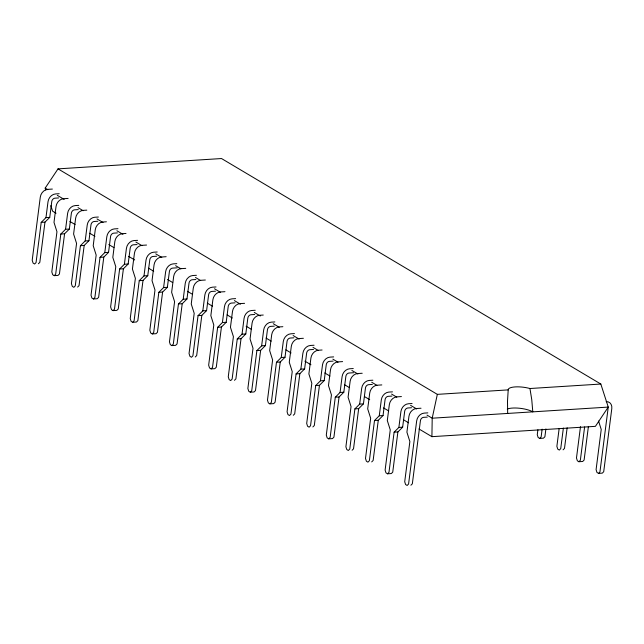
<?xml version="1.0" encoding="UTF-8"?>
<svg xmlns="http://www.w3.org/2000/svg" width="644" height="644" viewBox="0 0 644 644"><rect width="100%" height="100%" fill="white"/><g stroke="black" fill="none" stroke-linecap="round" stroke-linejoin="round"><path stroke-width="0.97" d="M58.024 168.865L221.52 158.545L600.828 384.041L608.258 407.089L595.41 426.344L431.915 436.664L432.204 418.198L437.332 394.361L58.024 168.865L45.177 188.112L45.772 189.964M600.828 384.041L529.956 388.517A14.852 4.291 7.3 0 0 508.205 389.886L507.504 401.276L507.673 413.44M59.176 193.715L55.505 193.941A7.752 6.174 -59.3 0 0 48.01 201.717L45.974 217.624L41.208 222.381L36.056 262.567L34.631 263.992L33.086 263.074L32.2 260.273L40.29 197.128A7.752 6.174 -59.3 0 1 47.785 189.352L52.373 189.07M58.628 197.941L54.965 198.175A3.3 2.624 -59.3 0 0 51.778 201.483L49.741 217.39L44.975 222.14L39.823 262.333L38.399 263.758M78.777 205.372L75.115 205.597A7.752 6.174 -59.3 0 0 67.612 213.373L65.575 229.28L60.818 234.038L55.666 274.223L54.233 275.648L52.695 274.73L51.81 271.929L56.954 231.743L53.999 222.397L56.036 206.491A7.752 6.174 -59.3 0 1 63.531 198.714L68.119 198.424M78.238 209.598L74.567 209.831A3.3 2.624 -59.3 0 0 71.379 213.14L69.343 229.047L64.577 233.796L59.433 273.99L58 275.415L54.233 275.648M98.387 217.028L94.716 217.253A7.752 6.174 -59.3 0 0 87.222 225.03L85.185 240.937L80.42 245.694L75.276 285.88L73.843 287.305L72.297 286.387L71.412 283.585L76.564 243.4L73.601 234.054L75.638 218.147A7.752 6.174 -59.3 0 1 83.14 210.371L86.803 210.145M97.84 221.254L94.177 221.488A3.3 2.624 -59.3 0 0 90.989 224.796L88.953 240.695L84.187 245.453L79.035 285.646L77.61 287.071M117.989 228.676L114.326 228.91A7.752 6.174 -59.3 0 0 106.823 236.686L104.787 252.593L100.029 257.35L94.877 297.536L93.452 298.961L91.907 298.043L91.021 295.242L96.165 255.056L93.211 245.71L95.248 229.803A7.752 6.174 -59.3 0 1 102.742 222.027L106.413 221.794M117.45 232.911L113.779 233.144A3.3 2.624 -59.3 0 0 110.591 236.453L108.554 252.351L103.797 257.109L98.645 297.295L97.22 298.727L93.452 298.961M137.599 240.333L133.928 240.566A7.752 6.174 -59.3 0 0 126.433 248.343L124.397 264.249L119.631 269.007L114.487 309.192L113.054 310.617L111.509 309.7L110.623 306.898L115.775 266.713L112.813 257.367L114.857 241.46A7.752 6.174 -59.3 0 1 122.352 233.683L126.015 233.45M137.051 244.567L133.388 244.801A3.3 2.624 -59.3 0 0 130.201 248.101L128.164 264.008L123.398 268.765L118.255 308.951L116.822 310.384L113.054 310.617M157.2 251.989L153.538 252.223A7.752 6.174 -59.3 0 0 146.035 259.999L143.998 275.906L139.241 280.663L134.089 320.849L132.664 322.274L131.118 321.356L130.233 318.555L135.377 278.361L132.423 269.023L134.459 253.116A7.752 6.174 -59.3 0 1 141.962 245.34L146.542 245.05M156.661 256.223L152.998 256.457A3.3 2.624 -59.3 0 0 149.802 259.757L147.766 275.664L143.008 280.422L137.856 320.607L136.431 322.032L132.664 322.274M176.81 263.646L173.139 263.879A7.752 6.174 -59.3 0 0 165.645 271.655L163.608 287.562L158.843 292.312L153.699 332.505L152.266 333.93L150.72 333.012L149.835 330.211L154.987 290.017L152.032 280.679L154.069 264.773A7.752 6.174 -59.3 0 1 161.564 256.996L166.144 256.706M177.18 267.824L172.6 268.105A3.3 2.624 -59.3 0 0 169.412 271.414L167.376 287.321L162.61 292.078L157.466 332.264L156.033 333.689L152.266 333.93M196.412 275.302L192.749 275.535A7.752 6.174 -59.3 0 0 185.247 283.312L183.21 299.219L178.452 303.968L173.3 344.162L171.876 345.587L170.33 344.669L169.444 341.867L174.588 301.674L171.634 292.328L173.671 276.429A7.752 6.174 -59.3 0 1 181.173 268.653L185.754 268.363M195.873 279.536L192.21 279.762A3.3 2.624 -59.3 0 0 189.014 283.07L186.977 298.977L182.22 303.735L177.068 343.92L175.643 345.345L171.876 345.587M216.022 286.958L212.359 287.192A7.752 6.174 -59.3 0 0 204.856 294.968L202.82 310.867L198.054 315.624L192.91 355.818L191.477 357.243L189.932 356.325L189.046 353.516L194.198 313.33L191.244 303.984L193.281 288.085A7.752 6.174 -59.3 0 1 200.775 280.309L205.356 280.019M215.482 291.193L211.812 291.418A3.3 2.624 -59.3 0 0 208.624 294.727L206.587 310.633L201.822 315.391L196.678 355.577L195.245 357.001M235.624 298.615L231.961 298.848A7.752 6.174 -59.3 0 0 224.466 306.625L222.422 322.523L217.664 327.281L212.512 367.466L211.087 368.899L209.542 367.982L208.656 365.172L213.8 324.987L210.846 315.641L212.882 299.734A7.752 6.174 -59.3 0 1 220.385 291.965L224.965 291.676M235.084 302.841L231.421 303.074A3.3 2.624 -59.3 0 0 228.234 306.383L226.189 322.29L221.431 327.047L216.279 367.233L214.855 368.658L211.087 368.899M255.233 310.271L251.571 310.505A7.752 6.174 -59.3 0 0 244.068 318.273L242.031 334.18L237.266 338.937L232.122 379.123L230.689 380.556L229.151 379.638L228.258 376.829L233.41 336.643L230.455 327.297L232.492 311.39A7.752 6.174 -59.3 0 1 239.987 303.622L244.575 303.332M254.694 314.497L251.023 314.731A3.3 2.624 -59.3 0 0 247.835 318.039L245.799 333.946L241.033 338.704L235.889 378.889L234.456 380.314M274.843 321.928L271.172 322.161A7.752 6.174 -59.3 0 0 263.678 329.929L261.641 345.836L256.876 350.594L251.724 390.779L250.299 392.204L248.753 391.286L247.868 388.485L253.012 348.299L250.057 338.953L252.094 323.047A7.752 6.174 -59.3 0 1 259.596 315.27L263.259 315.045M274.296 326.154L270.633 326.387A3.3 2.624 -59.3 0 0 267.445 329.696L265.409 345.603L260.643 350.352L255.491 390.546L254.066 391.971L250.299 392.204M294.445 333.584L290.782 333.809A7.752 6.174 -59.3 0 0 283.279 341.586L281.243 357.492L276.477 362.25L271.333 402.436L269.9 403.86L268.363 402.943L267.469 400.141L272.621 359.956L269.667 350.61L271.704 334.703A7.752 6.174 -59.3 0 1 279.198 326.927L282.869 326.701M293.906 337.81L290.235 338.044A3.3 2.624 -59.3 0 0 287.047 341.352L285.01 357.259L280.245 362.009L275.101 402.202L273.668 403.627L269.9 403.86M314.055 345.24L310.384 345.466A7.752 6.174 -59.3 0 0 302.889 353.242L300.853 369.149L296.087 373.906L290.935 414.092L289.51 415.517L287.965 414.599L287.079 411.798L292.231 371.612L289.269 362.266L291.305 346.359A7.752 6.174 -59.3 0 1 298.808 338.583L303.388 338.293M313.507 349.467L309.844 349.7A3.3 2.624 -59.3 0 0 306.657 353.009L304.62 368.907L299.854 373.665L294.702 413.859L293.278 415.283M333.656 356.897L329.994 357.122A7.752 6.174 -59.3 0 0 322.491 364.898L320.454 380.805L315.697 385.563L310.545 425.748L309.12 427.173L307.574 426.256L306.689 423.454L311.833 383.269L308.879 373.923L310.915 358.016A7.752 6.174 -59.3 0 1 318.41 350.239L322.081 350.006M333.117 361.123L329.446 361.356A3.3 2.624 -59.3 0 0 326.258 364.665L324.222 380.564L319.456 385.321L314.312 425.507L312.879 426.94M353.266 368.545L349.595 368.779A7.752 6.174 -59.3 0 0 342.101 376.555L340.064 392.462L335.299 397.219L330.155 437.405L328.722 438.83L327.176 437.912L326.291 435.111L331.443 394.925L328.48 385.579L330.517 369.672A7.752 6.174 -59.3 0 1 338.019 361.896L342.6 361.606M353.637 372.723L349.056 373.013A3.3 2.624 -59.3 0 0 345.868 376.313L343.832 392.22L339.066 396.978L333.922 437.163L332.489 438.596L328.722 438.83M372.868 380.202L369.205 380.435A7.752 6.174 -59.3 0 0 361.703 388.211L359.666 404.118L354.908 408.876L349.756 449.061L348.332 450.486L346.786 449.568L345.9 446.767L351.044 406.581L348.09 397.235L350.127 381.329A7.752 6.174 -59.3 0 1 357.629 373.552L362.21 373.262M372.329 384.436L368.666 384.669A3.3 2.624 -59.3 0 0 365.47 387.97L363.433 403.877L358.676 408.634L353.524 448.82L352.099 450.253M392.478 391.858L388.807 392.091A7.752 6.174 -59.3 0 0 381.312 399.868L379.276 415.774L374.51 420.524L369.366 460.718L367.933 462.142L366.388 461.225L365.502 458.423L370.654 418.23L367.692 408.892L369.737 392.985A7.752 6.174 -59.3 0 1 377.231 385.209L381.812 384.919M391.93 396.092L388.268 396.318A3.3 2.624 -59.3 0 0 385.08 399.626L383.043 415.533L378.278 420.291L373.134 460.476L371.701 461.901M412.079 403.514L408.417 403.748A7.752 6.174 -59.3 0 0 400.914 411.524L398.877 427.431L394.12 432.18L388.968 472.374L387.543 473.799L385.998 472.881L385.112 470.08L390.256 429.886L387.302 420.54L389.338 404.641A7.752 6.174 -59.3 0 1 396.841 396.865L401.421 396.575M411.54 407.749L407.877 407.974A3.3 2.624 -59.3 0 0 404.682 411.283L402.645 427.189L397.887 431.947L392.735 472.133L391.311 473.557L387.543 473.799M537.893 429.79L537.265 434.692L538.151 437.493L539.696 438.411L543.464 438.17L544.896 436.745L545.895 428.904M542.127 429.146L541.129 436.986L539.696 438.411M559.129 428.703L556.875 446.348L557.76 449.15L559.306 450.067L560.731 448.643L563.371 428.059M567.139 427.817L564.498 448.401L563.073 449.826M580.494 426.634L576.477 458.005L577.362 460.806L578.908 461.724L582.675 461.482L584.108 460.058L588.375 426.731M584.607 426.972L580.341 460.299L578.908 461.724M410.912 485.214L412.345 483.789L420.427 420.645A3.3 2.624 -59.3 0 1 423.623 417.336L427.286 417.111M598.574 421.055L601.23 429.468L596.086 469.653L596.972 472.463L598.518 473.38L599.942 471.955L608.033 408.811A3.3 2.624 -59.3 0 0 607.864 407.266M45.974 217.624L49.741 217.39M41.208 222.381L44.975 222.14M65.575 229.28L69.343 229.047M60.818 234.038L64.577 233.796M85.185 240.937L88.953 240.695M80.42 245.694L84.187 245.453M104.787 252.593L108.554 252.351M100.029 257.35L103.797 257.109M124.397 264.249L128.164 264.008M119.631 269.007L123.398 268.765M143.998 275.906L147.766 275.664M139.241 280.663L143.008 280.422M163.608 287.562L167.376 287.321M158.843 292.312L162.61 292.078M183.21 299.219L186.977 298.977M178.452 303.968L182.22 303.735M202.82 310.867L206.587 310.633M198.054 315.624L201.822 315.391M222.422 322.523L226.189 322.29M217.664 327.281L221.431 327.047M242.031 334.18L245.799 333.946M237.266 338.937L241.033 338.704M261.641 345.836L265.409 345.603M256.876 350.594L260.643 350.352M281.243 357.492L285.01 357.259M276.477 362.25L280.245 362.009M300.853 369.149L304.62 368.907M296.087 373.906L299.854 373.665M320.454 380.805L324.222 380.564M315.697 385.563L319.456 385.321M340.064 392.462L343.832 392.22M335.299 397.219L339.066 396.978M437.332 394.361L508.205 389.886M359.666 404.118L363.433 403.877M354.908 408.876L358.676 408.634M421.023 408.232L416.443 408.521A7.752 6.174 -59.3 0 0 408.948 416.298L406.911 432.196L409.866 441.543L404.714 481.736L405.599 484.538L407.145 485.455L408.578 484.03L416.668 420.886A7.752 6.174 -59.3 0 1 424.163 413.11L427.825 412.876M379.276 415.774L383.043 415.533M374.51 420.524L378.278 420.291M608.258 407.089L432.204 418.198L427.02 415.122M398.877 427.431L402.645 427.189M394.12 432.18L397.887 431.947M598.518 473.38L602.285 473.139L603.71 471.714L611.8 408.57A7.752 6.174 -59.3 0 0 606.189 401.623M45.177 188.112L47.769 189.658M57.276 195.309L64.183 199.415M78.005 207.634L83.189 210.717M97.011 218.928L103.056 222.526M116.878 230.745L122.932 234.336M135.884 242.039L141.938 245.638M155.759 253.857L161.805 257.447M175.627 265.666L180.811 268.749M195.494 277.475L200.678 280.559M214.5 288.778L220.554 292.376M234.376 300.587L240.421 304.185M254.243 312.404L260.289 315.995M273.249 323.699L279.295 327.297M293.117 335.516L299.162 339.106M312.984 347.325L318.168 350.408M332.859 359.143L338.044 362.218M351.866 370.437L357.911 374.035M371.733 382.254L376.917 385.329M391.6 394.064L396.784 397.147M410.606 405.358L416.652 408.956M56.06 213.22L52.607 211.168L50.828 205.637M69.89 221.439L75.074 224.523M89.758 233.257L94.942 236.332M108.772 244.551L113.956 247.634M128.639 256.368L134.693 259.967M148.514 268.186L153.699 271.261M167.52 279.48L172.705 282.563M187.396 291.297L192.58 294.38M207.271 303.107L212.456 306.19M227.139 314.924L232.323 318.007M246.153 326.226L251.337 329.309M266.02 338.036L271.204 341.119M285.896 349.853L291.08 352.936M304.902 361.155L310.947 364.754M324.777 372.965L329.961 376.048M344.645 384.782L348.968 387.35M364.52 396.599L369.704 399.683M383.526 407.894L388.71 410.977M403.402 419.711L408.586 422.794M418.954 428.96L431.915 436.664M529.956 388.517L531.767 399.747L532.789 411.854A14.852 4.291 7.3 0 0 507.271 409.069"/></g></svg>
